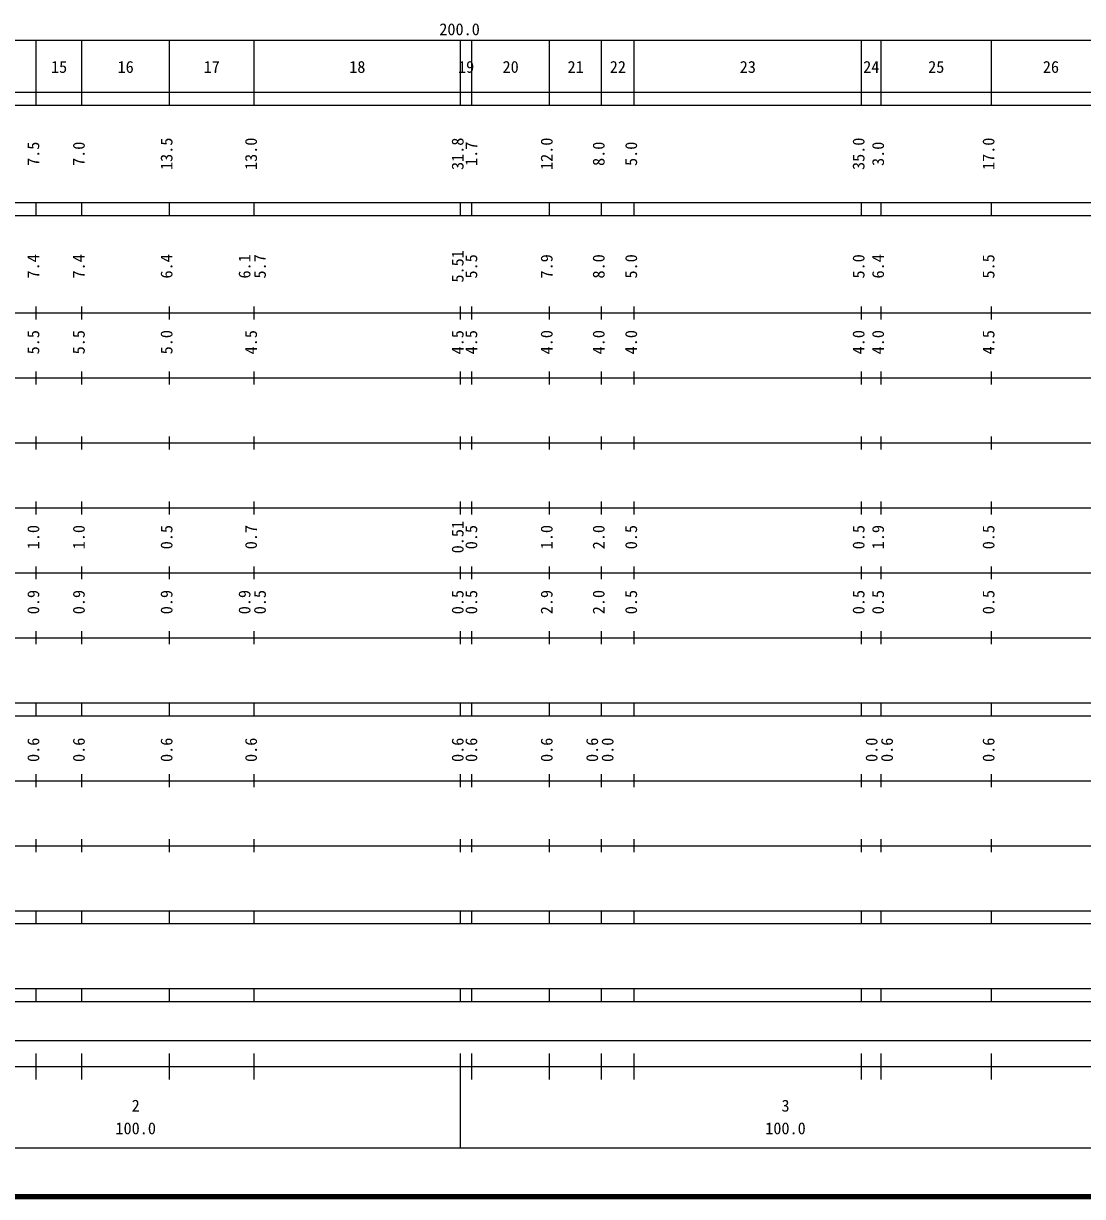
# Model space of a CAD drawing. Units: millimetres on the paper. Extents: x 40 to 680, y 20 to 380.
# Drawn here: x 200.7 to 363.7, y 20 to 200.6 of the extents above; entities that cross this region are included whole.
import ezdxf
from ezdxf.enums import TextEntityAlignment as Align

# ---------------------------------------------------------------- set-up
doc = ezdxf.new("R2010")
doc.units = ezdxf.units.MM
doc.layers.add('M-TTL', color=2, linetype='Continuous', lineweight=140)
doc.layers.add('M-TTL-BAND', color=7, linetype='Continuous', lineweight=25)
doc.styles.add('ＭＳ ゴシック', font='')
doc.styles.get('ＭＳ ゴシック').set_extended_font_data('MS Gothic')

msp = doc.modelspace()

# ---------------------------------------------------------------- linework, layer by layer
at = {"layer": 'M-TTL'}
msp.add_line((40, 20), (680, 20), dxfattribs=at)
at = {"layer": 'M-TTL-BAND'}
for p, q in [((68, 198), (579, 198)), ((202.7, 188), (202.7, 198)), ((209.7, 188), (209.7, 198)), ((223.2, 188), (223.2, 198)), ((236.2, 188), (236.2, 198)), ((268, 188), (268, 198)), ((269.7, 188), (269.7, 198)), ((281.7, 188), (281.7, 198)), ((289.7, 188), (289.7, 198)), ((294.7, 188), (294.7, 198)), ((329.7, 188), (329.7, 198)), ((332.7, 188), (332.7, 198)), ((349.7, 188), (349.7, 198)), ((40, 190), (579, 190)), ((40, 188), (579, 188)), ((40, 173), (579, 173)), ((202.7, 171), (202.7, 173)), ((209.7, 171), (209.7, 173)), ((223.2, 171), (223.2, 173)), ((236.2, 171), (236.2, 173)), ((268, 171), (268, 173)), ((269.7, 171), (269.7, 173)), ((281.7, 171), (281.7, 173)), ((289.7, 171), (289.7, 173)), ((294.7, 171), (294.7, 173)), ((329.7, 171), (329.7, 173)), ((332.7, 171), (332.7, 173)), ((349.7, 171), (349.7, 173)), ((40, 171), (579, 171)), ((40, 156), (579, 156)), ((202.7, 155), (202.7, 157)), ((209.7, 155), (209.7, 157)), ((223.2, 155), (223.2, 157)), ((236.2, 155), (236.2, 157)), ((268, 155), (268, 157)), ((269.7, 155), (269.7, 157)), ((281.7, 155), (281.7, 157)), ((289.7, 155), (289.7, 157)), ((294.7, 155), (294.7, 157)), ((329.7, 155), (329.7, 157)), ((332.7, 155), (332.7, 157)), ((349.7, 155), (349.7, 157)), ((202.7, 145), (202.7, 147)), ((209.7, 145), (209.7, 147)), ((223.2, 145), (223.2, 147)), ((236.2, 145), (236.2, 147)), ((268, 145), (268, 147)), ((269.7, 145), (269.7, 147)), ((281.7, 145), (281.7, 147)), ((289.7, 145), (289.7, 147)), ((294.7, 145), (294.7, 147)), ((329.7, 145), (329.7, 147)), ((332.7, 145), (332.7, 147)), ((349.7, 145), (349.7, 147)), ((46, 146), (579, 146)), ((52, 136), (579, 136)), ((202.7, 135), (202.7, 137)), ((209.7, 135), (209.7, 137)), ((223.2, 135), (223.2, 137)), ((236.2, 135), (236.2, 137)), ((268, 135), (268, 137)), ((269.7, 135), (269.7, 137)), ((281.7, 135), (281.7, 137)), ((289.7, 135), (289.7, 137)), ((294.7, 135), (294.7, 137)), ((329.7, 135), (329.7, 137)), ((332.7, 135), (332.7, 137)), ((349.7, 135), (349.7, 137)), ((202.7, 125), (202.7, 127)), ((209.7, 125), (209.7, 127)), ((223.2, 125), (223.2, 127)), ((236.2, 125), (236.2, 127)), ((268, 125), (268, 127)), ((269.7, 125), (269.7, 127)), ((281.7, 125), (281.7, 127)), ((289.7, 125), (289.7, 127)), ((294.7, 125), (294.7, 127)), ((329.7, 125), (329.7, 127)), ((332.7, 125), (332.7, 127)), ((349.7, 125), (349.7, 127)), ((46, 126), (579, 126)), ((52, 116), (579, 116)), ((202.7, 115), (202.7, 117)), ((209.7, 115), (209.7, 117)), ((223.2, 115), (223.2, 117)), ((236.2, 115), (236.2, 117)), ((268, 115), (268, 117)), ((269.7, 115), (269.7, 117)), ((281.7, 115), (281.7, 117)), ((289.7, 115), (289.7, 117)), ((294.7, 115), (294.7, 117)), ((329.7, 115), (329.7, 117)), ((332.7, 115), (332.7, 117)), ((349.7, 115), (349.7, 117)), ((202.7, 105), (202.7, 107)), ((209.7, 105), (209.7, 107)), ((223.2, 105), (223.2, 107)), ((236.2, 105), (236.2, 107)), ((268, 105), (268, 107)), ((269.7, 105), (269.7, 107)), ((281.7, 105), (281.7, 107)), ((289.7, 105), (289.7, 107)), ((294.7, 105), (294.7, 107)), ((329.7, 105), (329.7, 107)), ((332.7, 105), (332.7, 107)), ((349.7, 105), (349.7, 107)), ((46, 106), (579, 106)), ((40, 96), (579, 96)), ((202.7, 94), (202.7, 96)), ((209.7, 94), (209.7, 96)), ((223.2, 94), (223.2, 96)), ((236.2, 94), (236.2, 96)), ((268, 94), (268, 96)), ((269.7, 94), (269.7, 96)), ((281.7, 94), (281.7, 96)), ((289.7, 94), (289.7, 96)), ((294.7, 94), (294.7, 96)), ((329.7, 94), (329.7, 96)), ((332.7, 94), (332.7, 96)), ((349.7, 94), (349.7, 96)), ((40, 94), (579, 94)), ((202.7, 83), (202.7, 85)), ((209.7, 83), (209.7, 85)), ((223.2, 83), (223.2, 85)), ((236.2, 83), (236.2, 85)), ((268, 83), (268, 85)), ((269.7, 83), (269.7, 85)), ((281.7, 83), (281.7, 85)), ((289.7, 83), (289.7, 85)), ((294.7, 83), (294.7, 85)), ((329.7, 83), (329.7, 85)), ((332.7, 83), (332.7, 85)), ((349.7, 83), (349.7, 85)), ((49, 84), (579, 84)), ((202.7, 73), (202.7, 75)), ((209.7, 73), (209.7, 75)), ((223.2, 73), (223.2, 75)), ((236.2, 73), (236.2, 75)), ((268, 73), (268, 75)), ((269.7, 73), (269.7, 75)), ((281.7, 73), (281.7, 75)), ((289.7, 73), (289.7, 75)), ((294.7, 73), (294.7, 75)), ((329.7, 73), (329.7, 75)), ((332.7, 73), (332.7, 75)), ((349.7, 73), (349.7, 75)), ((40, 74), (579, 74)), ((40, 64), (579, 64)), ((202.7, 62), (202.7, 64)), ((209.7, 62), (209.7, 64)), ((223.2, 62), (223.2, 64)), ((236.2, 62), (236.2, 64)), ((268, 62), (268, 64)), ((269.7, 62), (269.7, 64)), ((281.7, 62), (281.7, 64)), ((289.7, 62), (289.7, 64)), ((294.7, 62), (294.7, 64)), ((329.7, 62), (329.7, 64)), ((332.7, 62), (332.7, 64)), ((349.7, 62), (349.7, 64)), ((40, 62), (579, 62)), ((40, 52), (579, 52)), ((202.7, 50), (202.7, 52)), ((209.7, 50), (209.7, 52)), ((223.2, 50), (223.2, 52)), ((236.2, 50), (236.2, 52)), ((268, 50), (268, 52)), ((269.7, 50), (269.7, 52)), ((281.7, 50), (281.7, 52)), ((289.7, 50), (289.7, 52)), ((294.7, 50), (294.7, 52)), ((329.7, 50), (329.7, 52)), ((332.7, 50), (332.7, 52)), ((349.7, 50), (349.7, 52)), ((40, 50), (579, 50)), ((71, 44), (565, 44)), ((202.7, 38), (202.7, 42)), ((209.7, 38), (209.7, 42)), ((223.2, 38), (223.2, 42)), ((236.2, 38), (236.2, 42)), ((268, 27.5), (268, 42)), ((269.7, 38), (269.7, 42)), ((281.7, 38), (281.7, 42)), ((289.7, 38), (289.7, 42)), ((294.7, 38), (294.7, 42)), ((329.7, 38), (329.7, 42)), ((332.7, 38), (332.7, 42)), ((349.7, 38), (349.7, 42)), ((40, 40), (579, 40)), ((68, 27.5), (579, 27.5))]:
    msp.add_line(p, q, dxfattribs=at)

# ---------------------------------------------------------------- texts
at = {"layer": 'M-TTL-BAND', "style": 'ＭＳ ゴシック'}
for s, p in [('200.0', (264.719, 198.195)), ('15', (204.95, 192.405)), ('16', (215.2, 192.405)), ('17', (228.45, 192.405)), ('18', (250.85, 192.405)), ('19', (267.6, 192.405)), ('20', (274.45, 192.405)), ('21', (284.45, 192.405)), ('22', (290.95, 192.405)), ('23', (310.95, 192.405)), ('24', (329.95, 192.405)), ('25', (339.95, 192.405)), ('26', (357.6, 192.405)), ('2', (217.375, 32.523)), ('3', (317.375, 32.523)), ('100.0', (214.875, 29.033)), ('100.0', (314.875, 29.033))]:
    msp.add_text(s, height=1.833, dxfattribs=at).set_placement(p, align=Align.BOTTOM_LEFT)
for s, p in [('13.5', (224.2, 178)), ('13.0', (237.2, 178)), ('31.8', (269, 178)), ('12.0', (282.7, 178)), ('35.0', (330.7, 178)), ('17.0', (350.7, 178)), ('7.5', (203.7, 178.625)), ('7.0', (210.7, 178.625)), ('1.7', (271.1, 178.625)), ('8.0', (290.7, 178.625)), ('5.0', (295.7, 178.625)), ('3.0', (333.7, 178.625)), ('7.4', (203.7, 161.299)), ('7.4', (210.7, 161.299)), ('6.4', (224.2, 161.299)), ('6.1', (236.2, 161.299)), ('5.7', (238.57, 161.299)), ('5.51', (269, 160.674)), ('5.5', (271.1, 161.299)), ('7.9', (282.7, 161.299)), ('8.0', (290.7, 161.299)), ('5.0', (295.7, 161.299)), ('5.0', (330.7, 161.299)), ('6.4', (333.7, 161.299)), ('5.5', (350.7, 161.299)), ('5.5', (203.7, 149.625)), ('5.5', (210.7, 149.625)), ('5.0', (224.2, 149.625)), ('4.5', (237.2, 149.625)), ('4.5', (269, 149.625)), ('4.5', (271.1, 149.625)), ('4.0', (282.7, 149.625)), ('4.0', (290.7, 149.625)), ('4.0', (295.7, 149.625)), ('4.0', (330.7, 149.625)), ('4.0', (333.7, 149.625)), ('4.5', (350.7, 149.625)), ('1.0', (203.7, 119.625)), ('1.0', (210.7, 119.625)), ('0.5', (224.2, 119.625)), ('0.7', (237.2, 119.625)), ('0.51', (269, 119)), ('0.5', (271.1, 119.625)), ('1.0', (282.7, 119.625)), ('2.0', (290.7, 119.625)), ('0.5', (295.7, 119.625)), ('0.5', (330.7, 119.625)), ('1.9', (333.7, 119.625)), ('0.5', (350.7, 119.625)), ('0.9', (203.7, 109.625)), ('0.9', (210.7, 109.625)), ('0.9', (224.2, 109.625)), ('0.9', (236.2, 109.625)), ('0.5', (238.57, 109.625)), ('0.5', (269, 109.625)), ('0.5', (271.1, 109.625)), ('2.9', (282.7, 109.625)), ('2.0', (290.7, 109.625)), ('0.5', (295.7, 109.625)), ('0.5', (330.7, 109.625)), ('0.5', (333.7, 109.625)), ('0.5', (350.7, 109.625)), ('0.6', (203.7, 86.889)), ('0.6', (210.7, 86.889)), ('0.6', (224.2, 86.889)), ('0.6', (237.2, 86.889)), ('0.6', (269, 86.889)), ('0.6', (271.1, 86.889)), ('0.6', (282.7, 86.889)), ('0.6', (289.7, 86.889)), ('0.0', (292.07, 86.889)), ('0.0', (332.7, 86.889)), ('0.6', (335.07, 86.889)), ('0.6', (350.7, 86.889))]:
    msp.add_text(s, height=1.833, rotation=90, dxfattribs=at).set_placement(p, align=Align.BOTTOM_LEFT)

doc.saveas('drawing.dxf')
